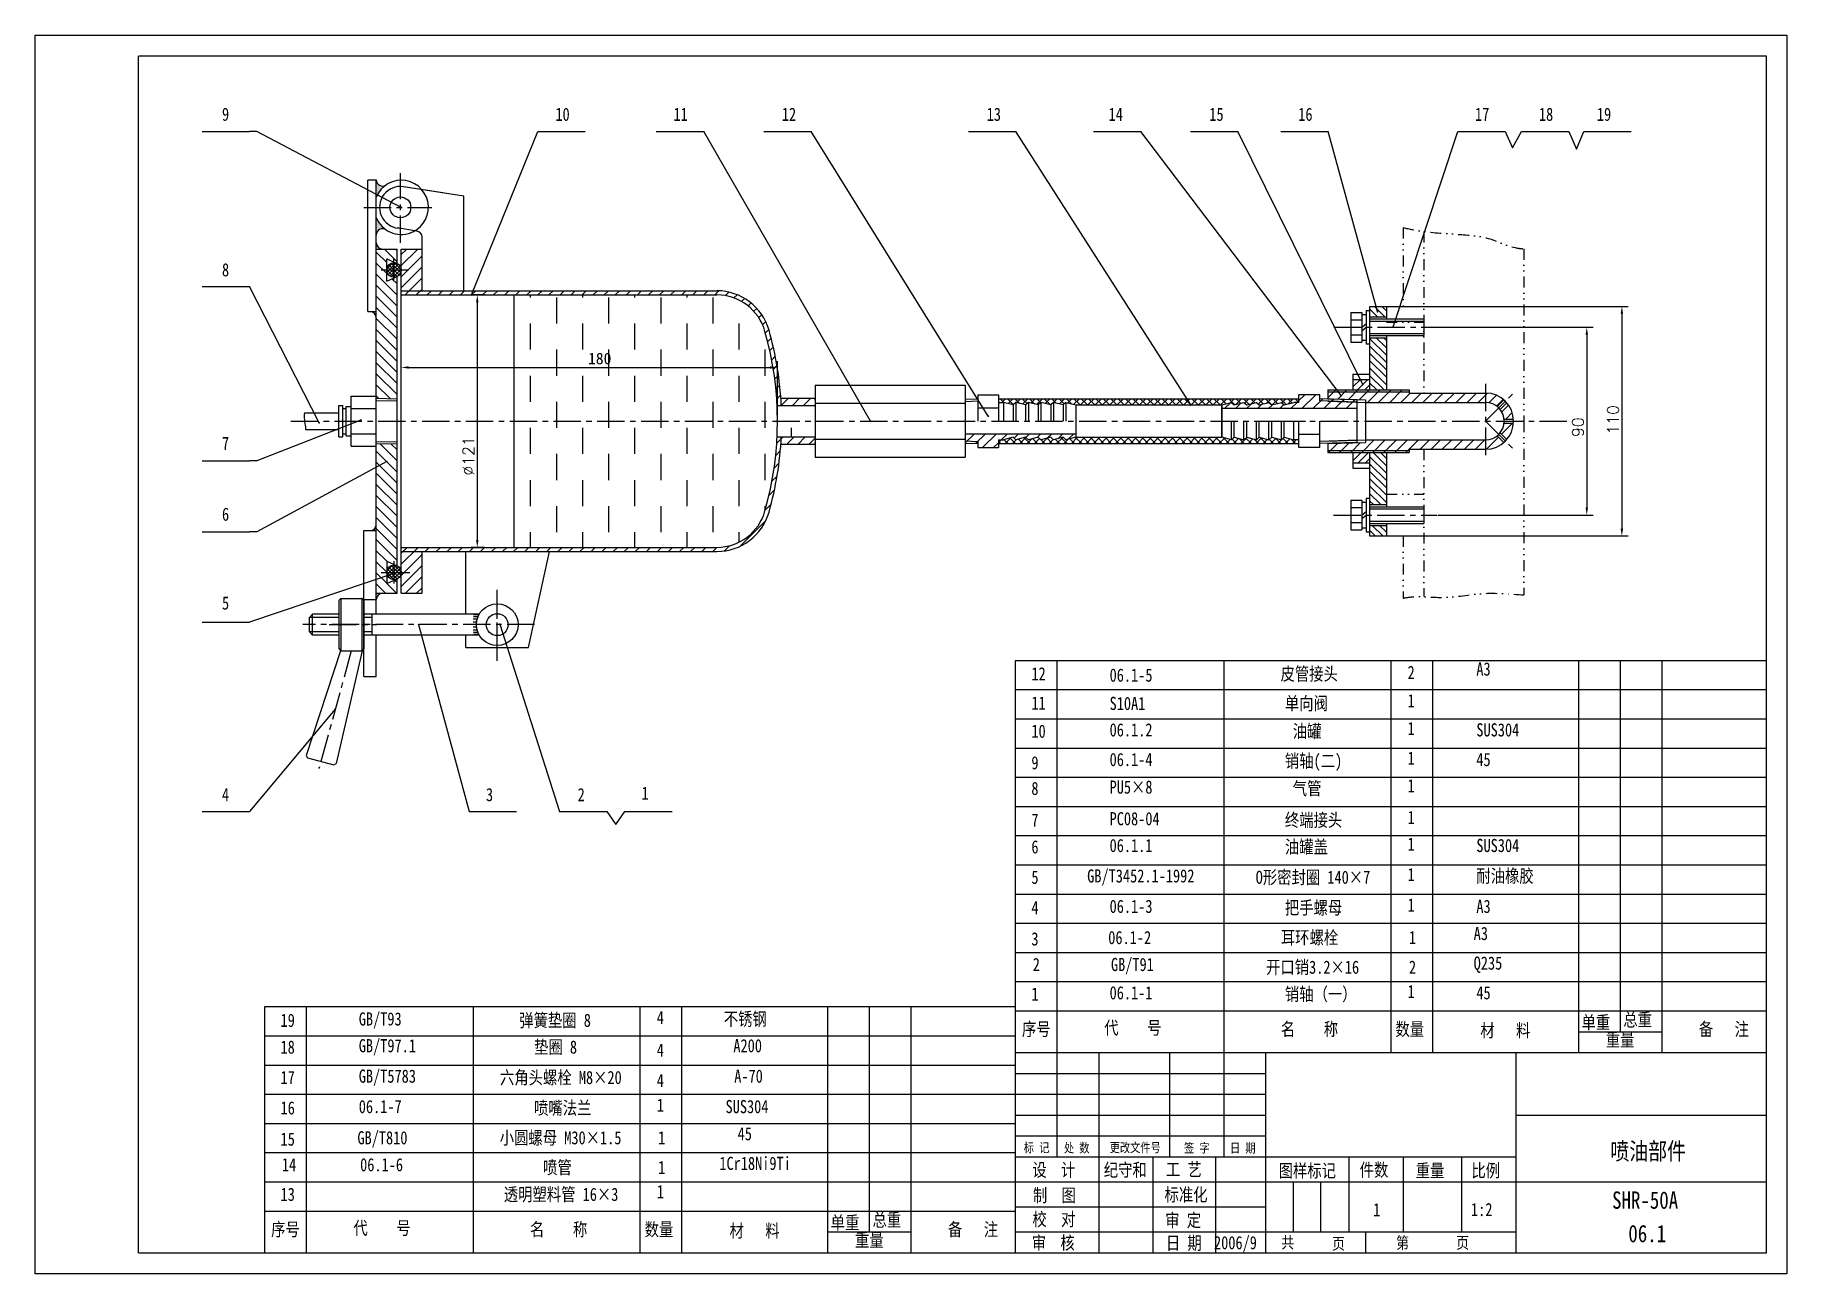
# Model space of a CAD drawing. Extents: x -52 to 788, y 109 to 703.
import ezdxf

# ---------------------------------------------------------------- set-up
doc = ezdxf.new("R2010")
doc.units = 0
doc.header["$LTSCALE"] = 10.5
doc.header["$MEASUREMENT"] = 0
doc.linetypes.add('CENTER', pattern=[2, 1.25, -0.25, 0.25, -0.25])
doc.linetypes.add('DIVIDE', pattern=[1.25, 0.5, -0.25, 0, -0.25, 0, -0.25])
doc.layers.get('0').update_dxf_attribs({"color": 2, "linetype": 'CONTINUOUS'})
doc.layers.get('DEFPOINTS').update_dxf_attribs({"linetype": 'CONTINUOUS'})
for name, color, linetype in [('LINE_THIN', 2, 'CONTINUOUS'), ('PART', 3, 'CONTINUOUS'), ('SMPEN_THICK', 7, 'CONTINUOUS')]:
    doc.layers.add(name, color=color, linetype=linetype)
doc.styles.add('HZDX', font='', dxfattribs={"width": 0.8, "height": 0.5})
doc.styles.get("Standard").update_dxf_attribs({"font": 'txt.shx', "height": 5.5})
doc.styles.get('HZDX').set_extended_font_data('SimSun')
doc.dimstyles.new('HZDX', dxfattribs={"dimscale": 0, "dimtxt": 5, "dimasz": 3.5, "dimexe": 5.25, "dimexo": 0, "dimgap": 1.5, "dimtad": 1, "dimdec": 4, "dimdsep": 46, "dimtxsty": 'HZDX', "dimcen": 0.09, "dimclrd": 2, "dimclre": 2, "dimclrt": 2, "dimadec": 0, "dimazin": 0, "dimtol": 1, "dimtp": 0.2, "dimtfac": 0.66667, "dimtdec": 4, "dimtmove": 0, "dimatfit": 1, "dimfxl": 1, "dimtvp": 5, "dimtolj": 1, "dimarcsym": 0})
pattern_1 = [(45, (23.447, 14.4206), (-2.65165, 2.65165), [])]

# ---------------------------------------------------------------- blocks, each defined once
blk = doc.blocks.new('*D2')
at = {"layer": 'DEFPOINTS', "color": 0, "transparency": 16777216}
for p in [(163.88, 578.15), (160.37, 457.15), (163.88, 457.15)]:
    blk.add_point(p, dxfattribs=at)
at = {"layer": 'SMPEN_THICK', "color": 2, "lineweight": -2, "transparency": 16777216}
for p, q in [((163.88, 578.15), (157.37, 578.15)), ((160.37, 574.65), (160.37, 460.65)), ((163.88, 457.15), (157.37, 457.15))]:
    blk.add_line(p, q, dxfattribs=at)
at = {"layer": 'SMPEN_THICK', "color": 2, "transparency": 16777216}
for points in [[(159.79, 574.65), (160.95, 574.65), (160.37, 578.15)], [(159.79, 460.65), (160.95, 460.65), (160.37, 457.15)]]:
    blk.add_solid(points, dxfattribs=at)
at = {"layer": 'SMPEN_THICK', "color": 2, "transparency": 16777216, "insert": (156.12, 500.96), "char_height": 5.5, "attachment_point": 5, "rotation": 90}
blk.add_mtext('\\A1;%%c121', dxfattribs=at)
blk = doc.blocks.new('_DotSmall')
at = {"color": 0, "linetype": 'ByBlock', "const_width": 0.5}
blk.add_lwpolyline([(-0.0625, 0, 1), (0.0625, 0, 1)], format="xyb", close=True, dxfattribs=at)
blk = doc.blocks.new('*D3')
at = {"layer": 'DEFPOINTS', "color": 0, "transparency": 16777216}
for p in [(304.29, 543.39), (123.93, 517.65), (304.29, 517.65)]:
    blk.add_point(p, dxfattribs=at)
at = {"layer": 'SMPEN_THICK', "color": 2, "lineweight": -2, "transparency": 16777216}
for p, q in [((123.93, 517.65), (123.93, 546.39)), ((304.29, 517.65), (304.29, 546.39)), ((127.43, 543.39), (300.79, 543.39))]:
    blk.add_line(p, q, dxfattribs=at)
at = {"layer": 'SMPEN_THICK', "color": 2, "transparency": 16777216}
for points in [[(127.43, 543.97), (127.43, 542.81), (123.93, 543.39)], [(300.79, 543.97), (300.79, 542.81), (304.29, 543.39)]]:
    blk.add_solid(points, dxfattribs=at)
at = {"layer": 'SMPEN_THICK', "color": 2, "transparency": 16777216, "insert": (219.07, 547.64), "char_height": 5.5, "attachment_point": 5}
blk.add_mtext('\\A1;{\\f宋体|b0|i0|c134|p54;180}', dxfattribs=at)
blk = doc.blocks.new('*D4')
at = {"layer": 'DEFPOINTS', "color": 0, "transparency": 16777216}
for p in [(596.24, 572.65), (596.24, 462.65), (709.17, 462.65)]:
    blk.add_point(p, dxfattribs=at)
at = {"layer": 'SMPEN_THICK', "color": 2, "lineweight": -2, "transparency": 16777216}
for p, q in [((596.24, 572.65), (712.17, 572.65)), ((709.17, 569.15), (709.17, 466.15)), ((596.24, 462.65), (712.17, 462.65))]:
    blk.add_line(p, q, dxfattribs=at)
at = {"layer": 'SMPEN_THICK', "color": 2, "transparency": 16777216}
for points in [[(708.59, 569.15), (709.76, 569.15), (709.17, 572.65)], [(708.59, 466.15), (709.76, 466.15), (709.17, 462.65)]]:
    blk.add_solid(points, dxfattribs=at)
at = {"layer": 'SMPEN_THICK', "color": 2, "transparency": 16777216, "insert": (704.92, 518.28), "char_height": 5.5, "attachment_point": 5, "rotation": 90}
blk.add_mtext('\\A1;110', dxfattribs=at)
blk = doc.blocks.new('*D5')
at = {"layer": 'DEFPOINTS', "color": 0, "transparency": 16777216}
for p in [(621.11, 562.65), (621.11, 472.65), (692.34, 472.65)]:
    blk.add_point(p, dxfattribs=at)
at = {"layer": 'SMPEN_THICK', "color": 2, "lineweight": -2, "transparency": 16777216}
for p, q in [((621.11, 562.65), (695.34, 562.65)), ((692.34, 559.15), (692.34, 476.15)), ((621.11, 472.65), (695.34, 472.65))]:
    blk.add_line(p, q, dxfattribs=at)
at = {"layer": 'SMPEN_THICK', "color": 2, "transparency": 16777216}
for points in [[(691.76, 559.15), (692.92, 559.15), (692.34, 562.65)], [(691.76, 476.15), (692.92, 476.15), (692.34, 472.65)]]:
    blk.add_solid(points, dxfattribs=at)
at = {"layer": 'SMPEN_THICK', "color": 2, "transparency": 16777216, "insert": (688.09, 514.76), "char_height": 5.5, "attachment_point": 5, "rotation": 90}
blk.add_mtext('\\A1;90', dxfattribs=at)

msp = doc.modelspace()

# ---------------------------------------------------------------- hatches: boundary and pattern name
at = {"layer": 'SMPEN_THICK'}
h = msp.add_hatch(color=256, dxfattribs=at)
h.paths.add_polyline_path([(111.93068, 615.14588), (111.93068, 606.91712, -0.602220588), (116.61818, 609.39752, -0.145667074)])
h.paths.add_polyline_path([(116.61818, 630.89425, -0.575728789), (111.93996, 633.13885), (111.93068, 633.13885), (111.93068, 625.14588, -0.145667074)])
h = msp.add_hatch(color=256, dxfattribs=at)
h.paths.add_polyline_path([(111.93068, 570.14588), (108.93068, 570.14588, -0.414213562), (111.93068, 567.14588)])
h.paths.add_polyline_path([(114.93068, 600.14588, -0.414213562), (111.93068, 603.14588), (111.93068, 600.14588)])
h = msp.add_hatch(dxfattribs=at)
h.set_pattern_fill('ANSI31', color=256, scale=30, angle=90, style=0)
h.paths.add_polyline_path([(116.93068, 450.53538), (121.59177, 448.44768, -0.026197058), (121.93068, 448.30816), (121.93068, 506.89588), (111.93068, 506.69588), (111.93068, 435.14588), (121.93068, 435.14588), (121.93068, 441.9836, -0.026197058), (121.59177, 441.84408), (116.93068, 439.75638)])
h.paths.add_polyline_path([(121.93068, 586.9836, -0.026197058), (121.59177, 586.84408), (116.93068, 584.75638), (116.93068, 595.53538), (121.59177, 593.44768, -0.026197058), (121.93068, 593.30816), (121.93068, 600.14588), (111.93068, 600.14588), (111.93068, 528.59588), (121.93068, 528.39588)])
h = msp.add_hatch(dxfattribs=at)
h.set_pattern_fill('ANSI31', color=256, scale=30, style=0)
h.set_pattern_definition(pattern_1)
h.paths.add_polyline_path([(133.93068, 600.14588), (123.93068, 600.14588), (123.93068, 580.14588), (133.93068, 580.14588)])
h.paths.add_polyline_path([(275.22411, 580.14588), (123.93068, 580.14588), (123.93068, 578.14588), (275.22411, 578.14588, -0.3355348), (298.31661, 560.68319, -0.057159095), (304.11288, 525.14588), (306.11511, 525.14588, 0.057308086), (300.24098, 561.22797, 0.3355348)])
h.paths.add_polyline_path([(300.24098, 474.06379, 0.057308086), (306.11511, 510.14588), (304.11288, 510.14588, -0.057159095), (298.31661, 474.60857, -0.3355348), (275.22411, 457.14588), (123.93068, 457.14588), (123.93068, 455.14588), (275.22411, 455.14588, 0.3355348)])
h.paths.add_polyline_path([(133.93068, 455.14588), (123.93068, 455.14588), (123.93068, 435.14588), (133.93068, 435.14588)])
h.paths.add_polyline_path([(322.29099, 510.14588), (306.11511, 510.14588, -0.005478078), (305.91241, 506.64588), (322.29099, 506.64588)])
h.paths.add_polyline_path([(322.29099, 528.64588), (305.91241, 528.64588, -0.005478078), (306.11511, 525.14588), (322.29099, 525.14588)])
h = msp.add_hatch(dxfattribs=at)
h.set_pattern_fill('ANSI37', color=256, scale=10, angle=90, style=0)
h.paths.add_polyline_path([(120.43068, 593.64588, 0.414213562), (116.93068, 590.14588), (120.43068, 590.14588)])
h.paths.add_polyline_path([(121.93068, 593.30816), (121.93068, 593.29588), (121.59177, 593.44768, 0.08473865), (120.43068, 593.64588), (120.43068, 590.14588), (123.93068, 590.14588, 0.289689863)])
h.paths.add_polyline_path([(123.93068, 590.14588), (120.43068, 590.14588), (120.43068, 586.64588, 0.08473865), (121.59177, 586.84408), (121.93068, 586.99588), (121.93068, 586.9836, 0.289689863)])
h.paths.add_polyline_path([(120.43068, 590.14588), (116.93068, 590.14588, 0.414213562), (120.43068, 586.64588)])
h = msp.add_hatch(dxfattribs=at)
h.set_pattern_fill('DASH', color=256, scale=100, angle=90, style=0)
h.set_pattern_definition([(90, (23.447, 14.42), (-12.5, 12.5), [12.5, -12.5])])
h.paths.add_polyline_path([(304.29099, 517.64588, 0.069078079), (298.31661, 560.68319, 0.3355348), (275.22411, 578.14588), (177.81049, 578.14588), (177.81049, 517.64588)])
h.paths.add_polyline_path([(177.81049, 517.64588), (177.81049, 457.14588), (275.22411, 457.14588, 0.3355348), (298.31661, 474.60857, 0.069078079), (304.29099, 517.64588)])
h.paths.add_polyline_path([(322.29099, 517.64588), (322.29099, 525.14588), (304.11288, 525.14588, -0.011872107), (304.29099, 517.64588)])
h.paths.add_polyline_path([(304.29099, 517.64588, -0.011872107), (304.11288, 510.14588), (322.29099, 510.14588), (322.29099, 517.64588)])
h = msp.add_hatch(dxfattribs=at)
h.set_pattern_fill('ANSI31', color=256, scale=20, angle=90, style=0)
h.paths.add_polyline_path([(596.23641, 572.64588), (588.23641, 572.64588), (588.23641, 567.64588), (596.23641, 567.64588)])
h.paths.add_polyline_path([(596.23641, 557.64588), (588.23641, 557.64588), (588.23641, 532.64588), (596.23641, 532.64588)])
h.paths.add_polyline_path([(596.23641, 502.64588), (588.23641, 502.64588), (588.23641, 477.64588), (596.23641, 477.64588)])
h.paths.add_polyline_path([(596.23641, 467.64588), (588.23641, 467.64588), (588.23641, 462.64588), (596.23641, 462.64588)])
h = msp.add_hatch(dxfattribs=at)
h.set_pattern_fill('ANSI31', color=256, scale=20, style=0)
h.set_pattern_definition([(45, (-6.553, 14.4206), (-1.767767, 1.767767), [])])
h.paths.add_polyline_path([(580.23641, 537.64588), (580.23641, 532.64588), (588.23641, 532.64588), (588.23641, 537.64588)])
h.paths.add_polyline_path([(580.23641, 502.64588), (580.23641, 497.64588), (588.23641, 497.64588), (588.23641, 502.64588)])
h = msp.add_hatch(dxfattribs=at)
h.set_pattern_fill('ANSI31', color=256, scale=30, style=0)
h.set_pattern_definition([(45, (-6.553, 14.4206), (-2.65165, 2.65165), [])])
h.paths.add_polyline_path([(582.29099, 526.7666), (564.29099, 527.32909), (564.29099, 530.34588), (554.29099, 530.34588), (554.29099, 526.64588), (551.95609, 526.64588), (547.29099, 525.39588), (545.95609, 526.64588), (541.29099, 525.39588), (539.95609, 526.64588), (535.29099, 525.39588), (533.95609, 526.64588), (529.29099, 525.39588), (527.95609, 526.64588), (523.29099, 525.39588), (521.95609, 526.64588), (517.29099, 525.39588), (517.29099, 523.64588), (582.29099, 523.64588)])
h.paths.add_polyline_path([(582.29099, 527.86713), (564.29099, 528.42963), (564.29099, 527.32909), (568.19974, 527.20694), (568.19996, 527.21371), (582.29099, 526.77335)], flags=17)
h = msp.add_hatch(dxfattribs=at)
h.set_pattern_fill('ANSI31', color=256, scale=30, style=0)
h.set_pattern_definition([(45, (-76.428, -36.2423), (-2.65165, 2.65165), [])])
h.paths.add_polyline_path([(568.23641, 531.64588), (568.23641, 528.38014), (586.23641, 527.81762), (586.23641, 526.64588), (643.73641, 526.64588), (643.73641, 531.14588), (607.23641, 531.14588), (607.23641, 531.64588)])
h.paths.add_polyline_path([(568.23641, 532.64588), (568.23641, 531.64588), (607.23641, 531.64588), (607.23641, 532.64588)])
h.paths.add_polyline_path([(649.37939, 524.65707), (652.57371, 527.85138, 0.180335831), (643.73641, 531.14588), (643.73641, 526.64588, -0.171063471)])
h.paths.add_polyline_path([(657.19932, 518.64588, 0.1600195), (653.9845, 526.43375), (650.78846, 523.23771, -0.140686698), (652.68068, 518.64588)])
h.paths.add_polyline_path([(657.19932, 516.64588), (652.68068, 516.64588, -0.140686698), (650.78846, 512.05406), (653.9845, 508.85802, 0.1600195)])
h.paths.add_polyline_path([(652.57371, 507.44039), (649.37939, 510.6347, -0.171063471), (643.73641, 508.64588), (643.73641, 504.14588, 0.180335831)])
h.paths.add_polyline_path([(643.73641, 504.14588), (643.73641, 508.64588), (586.23641, 508.64588), (586.23641, 507.47415), (568.23641, 506.91162), (568.23641, 503.64588), (607.23641, 503.64588), (607.23641, 504.14588)])
h.paths.add_polyline_path([(568.23641, 503.64588), (568.23641, 502.64588), (607.23641, 502.64588), (607.23641, 503.64588)])
h = msp.add_hatch(dxfattribs=at)
h.set_pattern_fill('ANSI37', color=256, scale=20, angle=90, style=0)
h.set_pattern_definition([(135, (23.447, 14.4206), (-1.767767, -1.767767), []), (225, (23.447, 14.4206), (1.767767, -1.767767), [])])
h.paths.add_polyline_path([(410.29099, 528.39588), (410.29099, 526.64588), (412.62589, 526.64588), (417.29099, 525.39588), (418.62589, 526.64588), (423.29099, 525.39588), (424.62589, 526.64588), (429.29099, 525.39588), (430.62589, 526.64588), (435.29099, 525.39588), (436.62589, 526.64588), (441.29099, 525.39588), (442.62592, 526.64588), (447.29099, 525.39588), (517.29099, 525.39588), (521.95609, 526.64588), (523.29099, 525.39588), (527.95609, 526.64588), (529.29099, 525.39588), (533.95609, 526.64588), (535.29099, 525.39588), (539.95609, 526.64588), (541.29099, 525.39588), (545.95609, 526.64588), (547.29099, 525.39588), (551.95609, 526.64588), (554.29099, 526.64588), (554.29099, 528.39588)])
h.paths.add_polyline_path([(447.29099, 509.89588), (442.62589, 508.64588), (441.29099, 509.89588), (436.62589, 508.64588), (435.29099, 509.89588), (430.62589, 508.64588), (429.29099, 509.89588), (424.62589, 508.64588), (423.29099, 509.89588), (418.62589, 508.64588), (417.29099, 509.89588), (412.62589, 508.64588), (410.29099, 508.64588), (410.29099, 506.89588), (554.29099, 506.89588), (554.29099, 508.64588), (551.95609, 508.64588), (547.29099, 509.89588), (545.95609, 508.64588), (541.29099, 509.89588), (539.95609, 508.64588), (535.29099, 509.89588), (533.95609, 508.64588), (529.29099, 509.89588), (527.95609, 508.64588), (523.29099, 509.89588), (521.95605, 508.64588), (517.29099, 509.89588)])
h = msp.add_hatch(dxfattribs=at)
h.set_pattern_fill('ANSI31', color=256, scale=30, style=0)
h.set_pattern_definition(pattern_1)
h.paths.add_polyline_path([(400.29099, 507.96267), (400.29099, 504.94588), (410.29099, 504.94588), (410.29099, 508.64588), (412.62589, 508.64588), (417.29099, 509.89588), (418.62589, 508.64588), (423.29099, 509.89588), (424.62589, 508.64588), (429.29099, 509.89588), (430.62589, 508.64588), (435.29099, 509.89588), (436.62589, 508.64588), (441.29099, 509.89588), (442.62589, 508.64588), (447.29099, 509.89588), (447.29099, 511.64588), (394.29099, 511.64588), (394.29099, 508.15017)])
h.paths.add_polyline_path([(400.29099, 506.86213), (400.29099, 507.96267), (394.29099, 508.15017), (394.29099, 507.42463), (394.29099, 507.04963)])
h = msp.add_hatch(color=256, dxfattribs=at)
h.paths.add_polyline_path([(114.93068, 435.14588), (111.93068, 435.14588), (111.93068, 432.14588, -0.414213562)])
h.paths.add_polyline_path([(111.93068, 465.14588), (111.93068, 468.14588, -0.414213562), (108.93068, 465.14588)])
h = msp.add_hatch(dxfattribs=at)
h.set_pattern_fill('ANSI37', color=256, scale=10, angle=90, style=0)
h.paths.add_polyline_path([(120.43068, 448.64588, 0.414213562), (116.93068, 445.14588), (120.43068, 445.14588)])
h.paths.add_polyline_path([(121.93068, 448.30816), (121.93068, 448.29588), (121.59177, 448.44768, 0.08473865), (120.43068, 448.64588), (120.43068, 445.14588), (123.93068, 445.14588, 0.289689863)])
h.paths.add_polyline_path([(123.93068, 445.14588), (120.43068, 445.14588), (120.43068, 441.64588, 0.08473865), (121.59177, 441.84408), (121.93068, 441.99588), (121.93068, 441.9836, 0.289689863)])
h.paths.add_polyline_path([(120.43068, 445.14588), (116.93068, 445.14588, 0.414213562), (120.43068, 441.64588)])

# ---------------------------------------------------------------- linework, layer by layer
at = {"layer": 'DEFPOINTS', "color": 0, "linetype": 'ByBlock'}
for p in [(105.93068, 425.08316), (105.93068, 425.08316), (99.93068, 407.58316), (99.93068, 407.58316), (99.93068, 407.58316), (99.93068, 407.58316), (99.93068, 407.58316)]:
    msp.add_point(p, dxfattribs=at)
at = {"layer": 'LINE_THIN', "linetype": 'Continuous'}
for p, q in [((-51.6802, 108.77092), (-51.6802, 702.77092)), ((-51.6802, 702.77092), (788.31979, 702.77092)), ((788.31979, 702.77092), (788.31979, 108.77092)), ((788.31979, 108.77092), (-51.6802, 108.77092))]:
    msp.add_line(p, q, dxfattribs=at)
at = {"layer": 'PART', "linetype": 'Continuous'}
for p, q in [((778.31979, 402.77092), (418.31979, 402.77092)), ((438.31979, 402.77092), (438.31979, 214.77092)), ((518.31979, 402.77092), (518.31979, 214.77092)), ((598.31979, 402.77092), (598.31979, 214.77092)), ((618.31979, 402.77092), (618.31979, 214.77092)), ((688.31979, 402.77092), (688.31979, 214.77092)), ((708.31979, 402.77092), (708.31979, 224.77092)), ((728.31979, 402.77092), (728.31979, 214.77092)), ((778.31979, 388.77092), (418.31979, 388.77092)), ((778.31979, 374.77092), (418.31979, 374.77092)), ((778.31979, 360.77092), (418.31979, 360.77092)), ((778.31979, 346.77092), (418.31979, 346.77092)), ((778.31979, 332.77092), (418.31979, 332.77092)), ((778.31979, 318.77092), (418.31979, 318.77092)), ((778.31979, 304.77092), (418.31979, 304.77092)), ((778.31979, 290.77092), (418.31979, 290.77092)), ((778.31979, 276.77092), (418.31979, 276.77092)), ((778.31979, 262.77092), (418.31979, 262.77092)), ((778.31979, 248.77092), (418.31979, 248.77092)), ((418.31979, 236.77092), (58.31979, 236.77092)), ((78.31979, 236.77092), (78.31979, 118.77092)), ((158.31979, 236.77092), (158.31979, 118.77092)), ((238.31979, 236.77092), (238.31979, 118.77092)), ((258.31979, 236.77092), (258.31979, 118.77092)), ((328.31979, 236.77092), (328.31979, 118.77092)), ((348.31979, 236.77092), (348.31979, 128.77092)), ((368.31979, 236.77092), (368.31979, 118.77092)), ((418.31979, 222.77092), (58.31979, 222.77092)), ((728.31979, 224.77092), (688.31979, 224.77092)), ((438.31979, 214.77092), (438.31979, 164.77092)), ((458.31979, 214.77092), (458.31979, 118.77092)), ((492.31979, 214.77092), (492.31979, 164.77092)), ((518.31979, 214.77092), (518.31979, 164.77092)), ((538.31979, 214.77092), (538.31979, 118.77092)), ((658.31979, 214.77092), (658.31979, 118.77092)), ((418.31979, 208.77092), (58.31979, 208.77092)), ((418.31979, 194.77092), (58.31979, 194.77092)), ((418.31979, 180.77092), (58.31979, 180.77092)), ((778.31979, 184.77092), (658.31979, 184.77092)), ((418.31979, 166.77092), (58.31979, 166.77092)), ((484.31979, 164.77092), (484.31979, 118.77092)), ((514.31979, 164.77092), (514.31979, 118.77092)), ((578.31979, 164.77092), (578.31979, 128.77092)), ((604.31979, 164.77092), (604.31979, 128.77092)), ((632.31979, 164.77092), (632.31979, 128.77092)), ((418.31979, 152.77092), (58.31979, 152.77092)), ((551.51979, 152.77092), (551.51979, 128.77092)), ((564.71979, 152.77092), (564.71979, 128.77092)), ((778.31979, 152.77092), (658.31979, 152.77092)), ((368.31979, 128.77092), (328.31979, 128.77092)), ((586.31979, 128.77092), (586.31979, 118.77092))]:
    msp.add_line(p, q, dxfattribs=at)
at = {"layer": 'SMPEN_THICK', "color": 4}
for p, q in [((-2.04708, 118.77092), (-2.04708, 692.77092)), ((-1.6802, 692.77092), (778.31979, 692.77092)), ((778.31979, 692.77092), (778.31979, 118.77092)), ((107.93068, 570.14588), (107.93068, 633.13885)), ((111.93068, 633.13885), (107.93068, 633.13885)), ((111.93068, 425.08316), (111.93068, 633.13885)), ((143.78313, 627.14588), (125.02269, 630.02978)), ((153.93068, 625.58598), (125.02269, 630.02978)), ((153.93068, 580.14588), (153.93068, 625.58598)), ((131.38649, 608.8166), (121.98394, 610.26198)), ((133.93068, 580.14588), (133.93068, 605.85143)), ((111.93068, 600.14588), (121.93068, 600.14588)), ((121.93068, 593.29588), (121.93068, 600.14588)), ((123.93068, 435.14588), (123.93068, 600.14588)), ((123.93068, 600.14588), (133.93068, 600.14588)), ((116.93068, 584.75638), (116.93068, 595.53538)), ((116.93068, 595.53538), (121.93068, 593.29588)), ((116.93068, 584.75638), (121.93068, 586.99588)), ((121.93068, 448.29588), (121.93068, 586.99588)), ((123.93068, 580.14588), (275.22411, 580.14588)), ((123.93068, 578.14588), (275.22411, 578.14588)), ((177.81049, 578.14588), (177.81049, 457.14588)), ((588.23641, 572.64588), (588.23641, 532.64588)), ((588.23641, 572.64588), (596.23641, 572.64588)), ((596.23641, 572.64588), (596.23641, 566.64588)), ((107.93068, 570.14588), (111.93068, 570.14588)), ((579.23641, 569.81588), (579.23641, 555.47588)), ((579.23641, 569.81588), (584.53641, 569.81588)), ((579.23641, 566.22088), (584.53641, 566.22088)), ((584.53641, 569.81588), (584.53641, 555.47588)), ((584.53641, 568.79588), (586.63641, 568.79588)), ((584.53641, 562.64588), (586.63641, 564.28182)), ((586.63641, 570.64588), (586.63641, 554.64588)), ((586.63641, 570.64588), (588.23641, 570.64588)), ((588.23641, 567.64588), (596.23641, 567.64588)), ((588.23641, 567.64588), (596.23641, 567.64588)), ((588.23641, 566.64588), (614.23641, 566.64588)), ((614.23641, 566.64588), (614.23641, 558.64588)), ((579.23641, 559.07088), (584.53641, 559.07088)), ((579.23641, 555.47588), (584.53641, 555.47588)), ((584.53641, 561.00994), (586.63641, 562.64588)), ((584.53641, 556.49588), (586.63641, 556.49588)), ((586.63641, 554.64588), (588.23641, 554.64588)), ((588.23641, 558.64588), (614.23641, 558.64588)), ((588.23641, 557.64588), (596.23641, 557.64588)), ((588.23641, 557.64588), (596.23641, 557.64588)), ((596.23641, 558.64588), (596.23641, 532.64588)), ((580.23641, 540.14588), (580.23641, 532.64588)), ((580.23641, 540.14588), (588.23641, 540.14588)), ((580.23641, 537.64588), (588.23641, 537.64588)), ((99.93068, 529.64588), (111.93068, 529.64588)), ((99.93068, 505.64588), (99.93068, 529.64588)), ((322.29099, 534.89588), (322.29099, 500.39588)), ((322.29099, 534.89588), (394.29099, 534.89588)), ((394.29099, 534.89588), (394.29099, 500.39588)), ((400.29099, 530.34588), (410.29099, 530.34588)), ((400.29099, 530.34588), (400.29099, 517.64588)), ((410.29099, 530.34588), (410.29099, 517.64588)), ((554.29099, 526.64588), (554.29099, 530.34588)), ((564.29099, 530.34588), (554.29099, 530.34588)), ((564.29099, 527.32909), (564.29099, 530.34588)), ((568.23641, 532.64588), (568.23641, 528.30634)), ((568.23641, 532.64588), (607.23641, 532.64588)), ((607.23641, 532.64588), (607.23641, 531.14588)), ((607.23641, 531.14588), (643.73641, 531.14588)), ((77.54805, 521.64588), (93.93068, 521.64588)), ((93.93068, 510.14588), (93.93068, 525.14588)), ((93.93068, 525.14588), (95.93068, 525.14588)), ((95.93068, 510.14588), (95.93068, 525.14588)), ((95.93068, 523.64588), (97.43068, 523.64588)), ((97.43068, 524.64588), (99.93068, 524.64588)), ((97.43068, 510.64588), (97.43068, 524.64588)), ((99.93068, 523.64588), (111.93068, 523.64588)), ((111.93068, 528.59588), (121.93068, 528.39588)), ((304.11288, 525.14588), (322.29099, 525.14588)), ((305.91241, 528.64588), (322.29099, 528.64588)), ((322.29099, 526.27088), (394.29099, 526.27088)), ((394.29099, 528.24213), (400.29099, 528.42963)), ((394.29099, 527.86713), (394.29099, 507.42463)), ((400.29099, 523.99588), (410.29099, 523.99588)), ((410.29099, 528.39588), (554.29099, 528.39588)), ((410.29099, 526.64588), (412.62589, 526.64588)), ((412.62589, 526.64588), (412.62589, 517.64588)), ((417.29099, 525.39588), (412.62589, 526.64588)), ((418.62589, 526.64588), (417.29099, 525.39588)), ((417.29099, 525.39588), (417.29099, 517.64588)), ((423.29099, 525.39588), (418.62589, 526.64588)), ((418.62589, 526.64588), (418.62589, 517.64588)), ((424.62589, 526.64588), (423.29099, 525.39588)), ((423.29099, 525.39588), (423.29099, 517.64588)), ((429.29099, 525.39588), (424.62589, 526.64588)), ((424.62589, 526.64588), (424.62589, 517.64588)), ((430.62589, 526.64588), (429.29099, 525.39588)), ((429.29099, 525.39588), (429.29099, 517.64588)), ((429.29099, 525.39588), (429.29099, 517.64588)), ((435.29099, 525.39588), (430.62589, 526.64588)), ((430.62589, 526.64588), (430.62589, 517.64588)), ((436.62589, 526.64588), (435.29099, 525.39588)), ((435.29099, 525.39588), (435.29099, 517.64588)), ((441.29099, 525.39588), (436.62589, 526.64588)), ((436.62589, 526.64588), (436.62589, 517.64588)), ((442.62592, 526.64588), (441.29099, 525.39588)), ((441.29099, 525.39588), (441.29099, 517.64588)), ((442.62589, 526.64585), (442.62589, 517.64588)), ((442.62592, 526.64588), (447.29099, 525.39588)), ((447.29099, 525.39588), (447.29099, 509.89588)), ((447.29099, 525.39588), (517.29099, 525.39588)), ((517.29099, 525.39588), (521.95609, 526.64588)), ((517.29099, 509.89588), (517.29099, 525.39588)), ((517.29099, 525.39588), (517.29099, 509.89588)), ((582.29099, 523.64588), (517.29099, 523.64588)), ((521.95609, 526.64588), (523.29099, 525.39588)), ((523.29099, 525.39588), (527.95609, 526.64588)), ((527.95609, 526.64588), (529.29099, 525.39588)), ((529.29099, 525.39588), (533.95609, 526.64588)), ((533.95609, 526.64588), (535.29099, 525.39588)), ((535.29099, 525.39588), (539.95609, 526.64588)), ((539.95609, 526.64588), (541.29099, 525.39588)), ((541.29099, 525.39588), (545.95609, 526.64588)), ((545.95609, 526.64588), (547.29099, 525.39588)), ((547.29099, 525.39588), (551.95609, 526.64588)), ((554.29099, 526.64588), (551.95609, 526.64588)), ((582.29099, 527.86713), (564.29099, 528.42963)), ((568.19996, 527.21371), (586.19996, 526.65119)), ((582.29099, 507.42463), (582.29099, 527.86713)), ((586.23641, 527.81762), (586.23641, 507.47415)), ((586.23641, 526.64588), (643.73641, 526.64588)), ((649.37939, 524.65707), (652.57371, 527.85138)), ((650.78846, 523.23771), (653.9845, 526.43375)), ((78.04043, 513.64588), (93.93068, 513.64588)), ((521.95609, 508.64592), (521.95609, 517.64588)), ((523.29099, 509.89588), (523.29099, 517.64588)), ((527.95609, 508.64588), (527.95609, 517.64588)), ((529.29099, 509.89588), (529.29099, 517.64588)), ((533.95609, 508.64588), (533.95609, 517.64588)), ((535.29099, 509.89588), (535.29099, 517.64588)), ((535.29099, 509.89588), (535.29099, 517.64588)), ((539.95609, 508.64588), (539.95609, 517.64588)), ((541.29099, 509.89588), (541.29099, 517.64588)), ((545.95609, 508.64588), (545.95609, 517.64588)), ((547.29099, 509.89588), (547.29099, 517.64588)), ((551.95609, 508.64588), (551.95609, 517.64588)), ((554.29099, 504.94588), (554.29099, 517.64588)), ((564.29099, 504.94588), (564.29099, 517.64588)), ((652.68068, 518.64588), (657.19932, 518.64588)), ((652.68068, 516.64588), (657.19932, 516.64588)), ((93.93068, 510.14588), (95.93068, 510.14588)), ((95.93068, 511.64588), (97.43068, 511.64588)), ((97.43068, 510.64588), (99.93068, 510.64588)), ((99.93068, 511.64588), (111.93068, 511.64588)), ((99.93068, 505.64588), (111.93068, 505.64588)), ((111.93068, 506.69588), (121.93068, 506.89588)), ((304.11288, 510.14588), (322.29099, 510.14588)), ((305.91241, 506.64588), (322.29099, 506.64588)), ((322.29099, 509.02088), (394.29099, 509.02088)), ((394.29099, 511.64588), (447.29099, 511.64588)), ((394.29099, 507.04963), (400.29099, 506.86213)), ((400.29099, 507.96267), (400.29099, 504.94588)), ((400.29099, 504.94588), (410.29099, 504.94588)), ((410.29099, 508.64588), (412.62589, 508.64588)), ((410.29099, 508.64588), (410.29099, 504.94588)), ((410.29099, 506.89588), (554.29099, 506.89588)), ((417.29099, 509.89588), (412.62589, 508.64588)), ((418.62589, 508.64588), (417.29099, 509.89588)), ((423.29099, 509.89588), (418.62589, 508.64588)), ((424.62589, 508.64588), (423.29099, 509.89588)), ((429.29099, 509.89588), (424.62589, 508.64588)), ((430.62589, 508.64588), (429.29099, 509.89588)), ((435.29099, 509.89588), (430.62589, 508.64588)), ((436.62589, 508.64588), (435.29099, 509.89588)), ((441.29099, 509.89588), (436.62589, 508.64588)), ((442.62589, 508.64588), (441.29099, 509.89588)), ((447.29099, 509.89588), (442.62589, 508.64588)), ((447.29099, 509.89588), (517.29099, 509.89588)), ((521.95605, 508.64588), (517.29099, 509.89588)), ((521.95605, 508.64588), (523.29099, 509.89588)), ((523.29099, 509.89588), (527.95609, 508.64588)), ((527.95609, 508.64588), (529.29099, 509.89588)), ((529.29099, 509.89588), (533.95609, 508.64588)), ((533.95609, 508.64588), (535.29099, 509.89588)), ((535.29099, 509.89588), (539.95609, 508.64588)), ((539.95609, 508.64588), (541.29099, 509.89588)), ((541.29099, 509.89588), (545.95609, 508.64588)), ((545.95609, 508.64588), (547.29099, 509.89588)), ((547.29099, 509.89588), (551.95609, 508.64588)), ((554.29099, 508.64588), (551.95609, 508.64588)), ((564.29099, 511.29588), (554.29099, 511.29588)), ((564.29099, 504.94588), (554.29099, 504.94588)), ((582.29099, 507.42463), (564.29099, 506.86213)), ((568.19996, 508.07805), (586.19996, 508.64058)), ((568.23641, 506.98543), (568.23641, 502.64588)), ((586.23641, 508.64588), (643.73641, 508.64588)), ((607.23641, 504.14588), (643.73641, 504.14588)), ((607.23641, 504.14588), (607.23641, 502.64588)), ((649.37939, 510.6347), (652.57371, 507.44039)), ((650.78846, 512.05406), (653.9845, 508.85802)), ((322.29099, 500.39588), (394.29099, 500.39588)), ((568.23641, 502.64588), (607.23641, 502.64588)), ((580.23641, 502.64588), (580.23641, 495.14588)), ((580.23641, 497.64588), (588.23641, 497.64588)), ((588.23641, 502.64588), (588.23641, 462.64588)), ((596.23641, 502.64588), (596.23641, 476.64588)), ((580.23641, 495.14588), (588.23641, 495.14588)), ((579.23641, 479.81588), (579.23641, 465.47588)), ((579.23641, 479.81588), (584.53641, 479.81588)), ((584.53641, 479.81588), (584.53641, 465.47588)), ((586.63641, 480.64588), (586.63641, 464.64588)), ((586.63641, 480.64588), (588.23641, 480.64588)), ((579.23641, 476.22088), (584.53641, 476.22088)), ((584.53641, 478.79588), (586.63641, 478.79588)), ((584.53641, 472.64588), (586.63641, 474.28182)), ((584.53641, 471.00994), (586.63641, 472.64588)), ((588.23641, 477.64588), (596.23641, 477.64588)), ((588.23641, 476.64588), (614.23641, 476.64588)), ((614.23641, 476.64588), (614.23641, 468.64588)), ((105.93068, 395.14588), (105.93068, 465.14588)), ((105.93068, 465.14588), (111.93068, 465.14588)), ((105.93068, 429.14588), (105.93068, 465.14588)), ((111.93068, 432.14588), (111.93068, 465.14588)), ((579.23641, 469.07088), (584.53641, 469.07088)), ((579.23641, 465.47588), (584.53641, 465.47588)), ((584.53641, 466.49588), (586.63641, 466.49588)), ((586.63641, 464.64588), (588.23641, 464.64588)), ((588.23641, 468.64588), (614.23641, 468.64588)), ((588.23641, 467.64588), (596.23641, 467.64588)), ((588.23641, 462.64588), (596.23641, 462.64588)), ((596.23641, 468.64588), (596.23641, 462.64588)), ((123.93068, 457.14588), (275.22411, 457.14588)), ((123.93068, 455.14588), (275.22411, 455.14588)), ((133.93068, 435.14588), (133.93068, 455.14588)), ((154.93068, 425.08316), (154.93068, 455.14588)), ((184.93068, 409.14588), (194.93068, 455.14588)), ((116.93068, 450.53538), (116.93068, 439.75638)), ((116.93068, 450.53538), (121.93068, 448.29588)), ((116.93068, 439.75638), (121.93068, 441.99588)), ((121.93068, 435.14588), (121.93068, 441.99588)), ((94.93068, 432.58316), (93.93068, 431.58316)), ((93.93068, 431.58316), (93.93068, 408.58316)), ((94.93068, 432.58316), (94.93068, 407.58316)), ((94.93068, 432.58316), (104.93068, 432.58316)), ((104.93068, 432.58316), (104.93068, 407.58316)), ((104.93068, 432.58316), (105.93068, 431.58316)), ((105.93068, 432.14588), (111.93068, 432.14588)), ((105.93068, 431.58316), (105.93068, 408.58316)), ((111.93068, 435.14588), (121.93068, 435.14588)), ((123.93068, 435.14588), (133.93068, 435.14588)), ((81.43068, 425.08316), (79.93068, 423.58316)), ((79.93068, 416.58316), (79.93068, 423.58316)), ((81.43068, 415.08316), (81.43068, 425.08316)), ((93.93068, 425.08316), (81.43068, 425.08316)), ((132.53404, 425.08316), (105.93068, 425.08316)), ((109.93068, 415.08316), (109.93068, 425.08316)), ((161.27043, 425.08316), (132.53404, 425.08316)), ((160.32166, 422.67233), (158.34009, 422.67233)), ((160.00605, 421.30857), (158.34009, 421.30857)), ((160.83338, 423.8881), (158.54286, 423.8881)), ((161.12004, 424.81631), (158.60811, 424.81631)), ((81.43068, 415.08316), (79.93068, 416.58316)), ((93.93068, 415.08316), (81.43068, 415.08316)), ((132.53404, 415.08316), (105.93068, 415.08316)), ((111.93068, 395.14588), (111.93068, 415.08316)), ((161.27043, 415.08316), (132.53404, 415.08316)), ((154.93068, 409.14588), (154.93068, 415.08316)), ((160.00605, 418.85775), (158.34009, 418.85775)), ((160.32166, 417.494), (158.34009, 417.494)), ((160.83338, 416.27823), (158.54286, 416.27823)), ((161.12004, 415.35001), (158.60811, 415.35001)), ((94.74415, 407.58316), (78.3687, 357.41618)), ((105.11721, 407.58316), (92.77045, 353.55803)), ((93.93068, 408.58316), (94.93068, 407.58316)), ((94.93068, 407.58316), (104.93068, 407.58316)), ((105.93068, 408.58316), (104.93068, 407.58316)), ((154.93068, 409.14588), (184.93068, 409.14588)), ((105.93068, 395.14588), (111.93068, 395.14588)), ((418.31979, 402.77092), (418.31979, 214.77092)), ((78.3687, 357.41618), (79.02432, 356.20673)), ((79.02432, 356.20673), (91.58173, 352.84198)), ((91.58173, 352.84198), (92.77045, 353.55803)), ((58.31979, 236.77092), (58.31979, 118.77092)), ((778.31979, 234.77092), (418.31979, 234.77092)), ((418.31979, 216.73119), (418.31979, 118.77092)), ((778.31979, 214.77092), (418.31979, 214.77092)), ((418.31979, 138.77092), (58.31979, 138.77092)), ((778.31979, 118.77092), (-1.6802, 118.77092))]:
    msp.add_line(p, q, dxfattribs=at)
at = {"layer": 'SMPEN_THICK'}
for p, q in [((28.39515, 656.54057), (51.10544, 656.54057)), ((189.43173, 656.54057), (212.14202, 656.54057)), ((246.20745, 656.54057), (268.91774, 656.54057)), ((297.82174, 656.54057), (320.53203, 656.54057)), ((395.88888, 656.54057), (418.59917, 656.54057)), ((455.83019, 656.54057), (478.54047, 656.54057)), ((502.28304, 656.54057), (524.99333, 656.54057)), ((545.63905, 656.54057), (568.34934, 656.54057)), ((630.4954, 656.54057), (653.20569, 656.54057)), ((653.20569, 656.54057), (656.74031, 648.66335)), ((656.74031, 648.66335), (660.99709, 656.54057)), ((660.99709, 656.54057), (683.70738, 656.54057)), ((683.70738, 656.54057), (687.37908, 647.99767)), ((687.37908, 647.99767), (690.8991, 656.54057)), ((690.8991, 656.54057), (713.60939, 656.54057)), ((111.93068, 633.37464), (111.93068, 633.13885)), ((111.93068, 629.09015), (111.93068, 630.14588)), ((28.39515, 582.25855), (51.10544, 582.25855)), ((588.23641, 565.64588), (614.23641, 565.64588)), ((588.23641, 559.64588), (614.23641, 559.64588)), ((568.23641, 531.64588), (607.23641, 531.64588)), ((111.91068, 527.59608), (121.91068, 527.39608)), ((322.29099, 527.64588), (322.29099, 528.64588)), ((394.29099, 527.14159), (400.29099, 527.32909)), ((582.29099, 526.7666), (564.29099, 527.32909)), ((568.23641, 528.38014), (586.23641, 527.81762)), ((111.91068, 507.69568), (121.91068, 507.89568)), ((322.29099, 506.64588), (322.29099, 507.64588)), ((394.29099, 508.15017), (400.29099, 507.96267)), ((582.29099, 508.52517), (564.29099, 507.96267)), ((568.23641, 506.91162), (586.23641, 507.47415)), ((28.39515, 498.69127), (51.10544, 498.69127)), ((568.23641, 503.64588), (607.23641, 503.64588)), ((588.23641, 475.64588), (614.23641, 475.64588)), ((28.39515, 464.64534), (51.10544, 464.64534)), ((588.23641, 469.64588), (614.23641, 469.64588)), ((28.39515, 421.31416), (51.10544, 421.31416)), ((93.93068, 423.58316), (79.93068, 423.58316)), ((109.93068, 423.58316), (105.93068, 423.58316)), ((93.93068, 416.58316), (79.93068, 416.58316)), ((109.93068, 416.58316), (105.93068, 416.58316)), ((28.39515, 330.52502), (51.10544, 330.52502)), ((156.39859, 330.52502), (179.10888, 330.52502)), ((199.75459, 330.52502), (222.46488, 330.52502)), ((222.46488, 330.52502), (226.85889, 324.32296)), ((226.85889, 324.32296), (231.05519, 330.52502)), ((231.05519, 330.52502), (253.76548, 330.52502)), ((538.31979, 204.77092), (418.31979, 204.77092)), ((538.31979, 194.77092), (418.31979, 194.77092)), ((538.31979, 184.77092), (418.31979, 184.77092)), ((538.31979, 174.77092), (418.31979, 174.77092)), ((658.31979, 164.77092), (418.31979, 164.77092)), ((658.31979, 152.77092), (418.31979, 152.77092)), ((538.31979, 140.77092), (418.31979, 140.77092)), ((658.31979, 128.77092), (418.31979, 128.77092))]:
    msp.add_line(p, q, dxfattribs=at)
at = {"layer": 'SMPEN_THICK', "color": 1, "linetype": 'CENTER'}
for p, q in [((123.50331, 603.0826), (123.50331, 636.52348)), ((105.93068, 620.14588), (138.49933, 620.14588)), ((114.23591, 590.14588), (129.13961, 590.14588)), ((120.43068, 584.75638), (120.43068, 595.53538)), ((571.00583, 562.64588), (621.10567, 562.64588)), ((643.73641, 535.52998), (643.73641, 498.82256)), ((643.73641, 517.59987), (657.01397, 530.87742)), ((70.89714, 517.64588), (557.50545, 517.64588)), ((543.72725, 517.64588), (684.63384, 517.64588)), ((643.73641, 517.6919), (657.01397, 504.41434)), ((570.87973, 472.64588), (620.56445, 472.64588)), ((120.43068, 450.53538), (120.43068, 439.75638)), ((114.23591, 445.14588), (129.13961, 445.14588)), ((114.90707, 445.14588), (128.38319, 445.14588)), ((169.93069, 402.68043), (169.93069, 438.69693)), ((187.76664, 420.08316), (76.7168, 420.08316)), ((99.93068, 407.58316), (84.57488, 351.42332))]:
    msp.add_line(p, q, dxfattribs=at)
at = {"layer": 'SMPEN_THICK', "color": 6, "linetype": 'DIVIDE'}
for p, q in [((604.23641, 610.43942), (604.23641, 572.64588)), ((614.23641, 608.6171), (614.23641, 531.14588)), ((662.23641, 600.27914), (662.23641, 517.64588)), ((596.23641, 572.64588), (604.23641, 572.64588)), ((596.23641, 565.14588), (614.23641, 565.14588)), ((662.23641, 517.64588), (662.23641, 434.39112)), ((614.23641, 504.14588), (614.23641, 433.50281)), ((596.23641, 482.64588), (614.23641, 482.64588)), ((596.23641, 462.64588), (604.23641, 462.64588)), ((604.23641, 462.64588), (604.23641, 432.7665))]:
    msp.add_line(p, q, dxfattribs=at)
at = {"layer": 'SMPEN_THICK', "linetype": 'CENTER'}
for p, q in [((169.93069, 407.08316), (169.93069, 433.08316)), ((89.34472, 420.08316), (112.23171, 420.08316))]:
    msp.add_line(p, q, dxfattribs=at)
at = {"layer": 'SMPEN_THICK', "color": 4}
for centre, radius in [((123.50331, 620.14588), 5), ((120.43068, 590.14588), 3.5), ((120.43068, 445.14588), 3.5), ((169.93069, 420.08316), 10), ((169.93069, 420.08316), 5.25)]:
    msp.add_circle(centre, radius, dxfattribs=at)
at = {"layer": 'SMPEN_THICK'}
for centre, start, end in [((114.93068, 633.37464), 180, 304.22886633), ((114.93068, 606.91712), 55.77113367, 180), ((114.93068, 603.14588), 180, 270), ((108.93068, 567.14588), 0, 90), ((108.93068, 468.14588), 270, 0), ((114.93068, 432.14588), 90, 180)]:
    msp.add_arc(centre, 3, start, end, dxfattribs=at)
at = {"layer": 'SMPEN_THICK', "color": 4}
for centre, radius, start, end in [((123.93068, 620.14588), 13, 285.62034306, 157.38013505), ((123.50331, 620.14588), 10, 81.2607617, 264.44270945), ((123.93068, 620.14588), 13, 202.61986495, 290.42869808), ((130.93068, 605.85143), 3, 0, 81.2607617), ((275.22411, 554.14588), 26, 15.80641986, 90), ((275.22411, 554.14588), 24, 15.80641986, 90), ((146.29099, 517.64588), 158, 344.19358014, 15.80641986), ((146.29099, 517.64588), 160, 2.68672419, 15.80641986), ((643.73641, 517.64588), 13.5, 270, 90), ((643.73641, 517.64588), 9, 270, 90), ((146.29099, 517.64588), 160, 344.19358014, 357.31327581), ((275.22411, 481.14588), 24, 270, 344.19358014), ((275.22411, 481.14588), 26, 270, 344.19358014)]:
    msp.add_arc(centre, radius, start, end, dxfattribs=at)
at = {"layer": 'SMPEN_THICK', "color": 6, "linetype": 'DIVIDE'}
for points, knots in [([(604.23641, 610.43942), (607.29878, 609.77545), (615.89111, 608.10078), (629.89975, 607.28276), (645.83161, 606.2019), (655.7177, 600.77), (661.42549, 600.33616), (662.23641, 600.27914)], [7.397755107, 7.397755107, 7.397755107, 7.397755107, 16.788872267, 33.677644361, 49.537884516, 64.078217973, 66.490117862, 66.490117862, 66.490117862, 66.490117862]), ([(604.23641, 432.7665), (606.17838, 433.13797), (612.54797, 434.00187), (625.37127, 432.18739), (642.61131, 436.08031), (655.56084, 434.72645), (662.23641, 434.39112)], [10.479361727, 10.479361727, 10.479361727, 10.479361727, 16.422783463, 29.885983223, 48.670791407, 68.678576257, 68.678576257, 68.678576257, 68.678576257])]:
    msp.add_open_spline(points, degree=3, knots=knots, dxfattribs=at)
at = {"layer": 'SMPEN_THICK'}
msp.add_open_spline([(77.54805, 521.64588), (77.43072, 521.15836), (77.15093, 519.41442), (77.76481, 516.71448), (77.97813, 514.53438), (78.04043, 513.64588)], degree=3, knots=[3.630475268, 3.630475268, 3.630475268, 3.630475268, 5.150827907, 9.030829883, 11.704954361, 11.704954361, 11.704954361, 11.704954361], dxfattribs=at)
at = {"layer": 'SMPEN_THICK', "color": 4}
for p in [(104.93068, 432.58316), (104.93068, 432.58316), (104.93068, 407.58316), (104.93068, 407.58316), (104.93068, 407.58316), (104.93068, 407.58316), (84.57488, 351.42332)]:
    msp.add_point(p, dxfattribs=at)

# ---------------------------------------------------------------- texts
at = {"layer": 'SMPEN_THICK', "style": 'HZDX', "width": 0.8}
for s, height, p in [('9', 6.3, (37.95905, 661.62665)), ('10', 6.3, (197.8135, 661.62665)), ('11', 6.3, (254.42862, 661.62665)), ('12', 6.3, (306.38132, 661.62665)), ('13', 6.3, (404.61723, 661.62665)), ('14', 6.3, (463.0693, 661.62665)), ('15', 6.3, (511.36665, 661.62665)), ('16', 6.3, (553.99451, 661.62665)), ('17', 6.3, (638.7539, 661.62665)), ('18', 6.3, (669.39267, 661.62665)), ('19', 6.3, (697.18073, 661.62665)), ('8', 6.3, (37.95905, 587.07061)), ('7', 6.3, (37.95905, 503.86075)), ('6', 6.3, (37.95905, 469.91112)), ('5', 6.3, (37.95905, 427.30767)), ('12', 6.3, (426.04329, 393.35453)), ('06.1-5', 6.3, (463.54106, 392.74943)), ('皮管接头', 6.3, (545.50147, 393.35453)), ('2', 6.3, (606.42053, 394.01876)), ('A3', 6.3, (639.39271, 395.66862)), ('单向阀', 6.3, (547.58781, 379.1806)), ('1', 6.3, (606.42053, 380.47256)), ('11', 6.3, (426.04329, 379.34916)), ('S10A1', 6.3, (463.54106, 379.16108)), ('10', 6.3, (426.04329, 365.84478)), ('06.1.2', 6.3, (463.54106, 366.49076)), ('油罐', 6.3, (551.34321, 365.84478)), ('1', 6.3, (606.42053, 367.13673)), ('SUS304', 6.3, (639.39271, 366.49075)), ('9', 6.3, (426.04329, 350.71068)), ('06.1-4', 6.3, (463.54106, 352.27499)), ('销轴(二)', 6.3, (547.58781, 351.62901)), ('1', 6.3, (606.42053, 352.92097)), ('45', 6.3, (639.39271, 352.27499)), ('8', 6.3, (426.04329, 338.41758)), ('PU5×8', 6.3, (463.54106, 339.06356)), ('气管', 6.3, (551.34322, 338.41758)), ('1', 6.3, (606.42053, 339.70954)), ('4', 6.3, (37.95905, 335.44398)), ('3', 6.3, (164.51049, 335.44398)), ('2', 6.3, (208.47047, 335.44398)), ('1', 6.3, (239.10924, 336.10966)), ('7', 6.3, (426.04329, 323.24509)), ('PC08-04', 6.3, (463.54106, 323.89107)), ('终端接头', 6.3, (547.58781, 323.24509)), ('1', 6.3, (606.42053, 324.53705)), ('6', 6.3, (426.04329, 310.40682)), ('06.1.1', 6.3, (463.54106, 311.0528)), ('油罐盖', 6.3, (547.58781, 310.40682)), ('1', 6.3, (606.42053, 311.69878)), ('SUS304', 6.3, (639.39271, 311.0528)), ('GB/T3452.1-1992', 6.3, (452.79704, 296.46387)), ('O形密封圈 140×7', 6.3, (533.592, 295.81789)), ('1', 6.3, (606.42053, 297.10985)), ('耐油橡胶', 6.3, (639.39271, 296.46387)), ('5', 6.3, (426.04329, 295.81789)), ('4', 6.3, (426.04329, 281.22895)), ('06.1-3', 6.3, (463.54106, 281.87493)), ('把手螺母', 6.3, (547.58781, 281.22895)), ('1', 6.3, (606.42053, 282.52091)), ('A3', 6.3, (639.39271, 281.87493)), ('3', 6.3, (426.04329, 266.28152)), ('06.1-2', 6.3, (462.89455, 266.9275)), ('耳环螺栓', 6.3, (545.64827, 266.9275)), ('1', 6.3, (607.06704, 266.9275)), ('A3', 6.3, (638.09969, 268.86543)), ('GB/T91', 6.3, (464.18758, 254.00792)), ('Q235', 6.3, (638.09969, 254.6539)), ('2', 6.3, (426.68981, 254.00792)), ('开口销3.2×16', 6.3, (538.55473, 252.71596)), ('2', 6.3, (607.06704, 252.71596)), ('1', 6.3, (426.04329, 239.79638)), ('06.1-1', 6.3, (463.54106, 240.44236)), ('销轴（一）', 6.3, (547.58781, 239.79638)), ('1', 6.3, (606.42053, 241.08834)), ('45', 6.3, (639.39271, 240.44236)), ('19', 6.3, (66.04329, 227.24509)), ('GB/T93', 6.3, (103.54106, 227.89107)), ('弹簧垫圈 8', 6.3, (180.49427, 227.24509)), ('4', 6.3, (246.42053, 228.53705)), ('不锈钢', 6.3, (278.55818, 227.89107)), ('序号', 6.3, (421.5177, 223.00093)), ('代    号', 6.3, (460.95501, 223.64691)), ('名    称', 6.3, (545.64827, 223.00093)), ('数量', 6.3, (600.60191, 223.00093)), ('材   料', 6.3, (641.27539, 222.35495)), ('单重', 6.3, (689.82076, 226.23082)), ('总重', 6.3, (709.86267, 227.52278)), ('备   注', 6.3, (746.06742, 223.00093)), ('18', 6.3, (66.04329, 214.40682)), ('GB/T97.1', 6.3, (103.54106, 215.0528)), ('垫圈 8', 6.3, (187.58781, 214.40682)), ('4', 6.3, (246.42053, 212.94378)), ('A200', 6.3, (283.14812, 215.0528)), ('重量', 6.3, (701.458, 217.8331)), ('17', 6.3, (66.04329, 199.81789)), ('GB/T5783', 6.3, (103.54106, 200.46387)), ('六角头螺栓 M8×20', 6.3, (171.2546, 199.81789)), ('4', 6.3, (246.42053, 198.35485)), ('A-70', 6.3, (283.56539, 200.46387)), ('16', 6.3, (66.04329, 185.22895)), ('06.1-7', 6.3, (103.54106, 185.87493)), ('喷嘴法兰', 6.3, (187.58781, 185.22895)), ('1', 6.3, (246.42053, 186.52091)), ('SUS304', 6.3, (279.39271, 185.87493)), ('15', 6.3, (66.04329, 170.28152)), ('GB/T810', 6.3, (102.89455, 170.9275)), ('小圆螺母 M30×1.5', 6.3, (171.12986, 170.9275)), ('1', 6.3, (247.06704, 170.9275)), ('45', 6.3, (285.19323, 172.86543)), ('标 记', 4.5, (422.37802, 167.12024)), ('处 数', 4.5, (441.64495, 166.97613)), ('更改文件号', 4.5, (463.54488, 167.13976)), ('签 字', 4.5, (499.22148, 166.96078)), ('日 期', 4.5, (521.26917, 166.91852)), ('喷油部件', 8.316, (703.63118, 163.48986)), ('14', 6.3, (66.68981, 158.00792)), ('06.1-6', 6.3, (104.18758, 158.00792)), ('喷管', 6.3, (191.90728, 156.71596)), ('1', 6.3, (247.06704, 156.71596)), ('1Cr18Ni9Ti', 6.3, (276.43062, 158.6539)), ('设  计', 6.3, (426.48265, 155.50546)), ('纪守和', 6.3, (460.74786, 155.50546)), ('工 艺', 6.3, (490.5337, 155.69225)), ('图样标记', 6.3, (544.59429, 155.13206)), ('件数', 6.3, (583.44621, 155.50245)), ('重量', 6.3, (610.29961, 155.17314)), ('比例', 6.3, (637.04192, 155.21423)), ('1', 6.3, (246.42053, 145.08834)), ('13', 6.3, (66.04329, 143.79638)), ('透明塑料管 16×3', 6.3, (173.0694, 143.79638)), ('制  图', 6.3, (426.77821, 143.33125)), ('标准化', 6.3, (489.87478, 143.66707)), ('SHR-50A', 8.316, (704.47836, 140.02018)), ('代    号', 6.3, (100.95501, 127.64691)), ('单重', 6.3, (329.82076, 130.23082)), ('总重', 6.3, (349.86267, 131.52278)), ('校  对', 6.3, (426.55183, 131.83865)), ('审 定', 6.3, (490.24534, 131.39376)), ('1', 6.3, (589.93304, 136.42534)), ('1:2', 6.3, (636.82076, 136.52245)), ('序号', 6.3, (61.5177, 127.00093)), ('名    称', 6.3, (185.64827, 127.00093)), ('数量', 6.3, (240.60191, 127.00093)), ('材   料', 6.3, (281.27539, 126.35495)), ('重量', 6.3, (341.458, 121.8331)), ('备   注', 6.3, (386.06742, 127.00093)), ('审  核', 6.3, (426.22236, 120.54932)), ('日 期', 6.3, (490.54759, 120.44042)), ('2006/9', 6.3, (513.60018, 120.6226)), ('共', 5.67, (545.84332, 121.03125)), ('页', 5.67, (570.19254, 120.48515)), ('第', 5.67, (600.91562, 120.897)), ('页', 5.67, (629.72097, 120.897)), ('06.1', 8.316, (712.25775, 123.98697))]:
    msp.add_text(s, height=height, dxfattribs=at).set_placement(p)

# ---------------------------------------------------------------- dimensions: what is measured, and where the dimension line sits
at = {"layer": 'SMPEN_THICK'}
dim = msp.add_linear_dim(base=(160.37067, 457.14588), p1=(163.88404, 578.14588), p2=(163.88404, 457.14588), angle=90, text='%%c<>', dimstyle='HZDX', override={"dimscale": 1, "dimtxt": 3, "dimexe": 3, "dimtxsty": 'Standard', "dimtol": 0, "dimldrblk": 'DotSmall'}, dxfattribs=at)
dim.commit()
dim.dimension.update_dxf_attribs({"geometry": '*D2', "text_midpoint": (160.37067, 500.96462), "dimtype": 160})
for base, p1, p2, picture, middle in [((709.17181, 462.64588), (596.23641, 572.64588), (596.23641, 462.64588), '*D4', (709.17181, 518.27646)), ((692.34139, 472.64588), (621.10567, 562.64588), (621.10567, 472.64588), '*D5', (692.34139, 514.75651))]:
    dim = msp.add_linear_dim(base=base, p1=p1, p2=p2, angle=90, dimstyle='HZDX', override={"dimscale": 1, "dimtxt": 3, "dimexe": 3, "dimtxsty": 'Standard', "dimtol": 0, "dimldrblk": 'DotSmall'}, dxfattribs=at)
    dim.commit()
    dim.dimension.update_dxf_attribs({"geometry": picture, "text_midpoint": middle, "dimtype": 160})
dim = msp.add_linear_dim(base=(304.29099, 543.39116), p1=(123.93068, 517.64588), p2=(304.29099, 517.64588), text='{\\f宋体|b0|i0|c134|p54;180}', dimstyle='HZDX', override={"dimscale": 1, "dimtxt": 3, "dimexe": 3, "dimtxsty": 'Standard', "dimtol": 0, "dimldrblk": 'DotSmall'}, dxfattribs=at)
dim.commit()
dim.dimension.update_dxf_attribs({"geometry": '*D3', "text_midpoint": (219.06814, 543.39116), "dimtype": 160})

# ---------------------------------------------------------------- leaders
for points in [[(123.93068, 620.14588), (54.60544, 656.54057), (51.10544, 656.54057)], [(157.60482, 578.14588), (189.43173, 656.54057)], [(348.97866, 517.64588), (268.91774, 656.54057)], [(405.37046, 520.08784), (320.53203, 656.54057)], [(502.42115, 525.39588), (418.59917, 656.54057)], [(574.60704, 529.94012), (478.54047, 656.54057)], [(584.88287, 535.14588), (524.99333, 656.54057)], [(591.94784, 570.14588), (568.34934, 656.54057)], [(599.52318, 562.93867), (630.4954, 656.54057)], [(84.55275, 516.85892), (51.10544, 582.25855)], [(104.53455, 518.19028), (54.60544, 498.69127), (51.10544, 498.69127)], [(116.93068, 498.25222), (54.60544, 464.64534), (51.10544, 464.64534)], [(121.832, 445.14588), (51.10544, 421.31416)], [(132.24172, 420.08316), (156.39859, 330.52502)], [(171.17677, 420.25337), (199.75459, 330.52502)], [(92.25278, 379.50324), (51.10544, 330.52502)]]:
    msp.add_leader(points, dimstyle='HZDX', override={"dimscale": 1, "dimtxt": 3, "dimexe": 3, "dimgap": 1.5, "dimtad": 0, "dimtxsty": 'Standard', "dimtol": 0, "dimldrblk": 'DotSmall'}, dxfattribs=at)

doc.saveas('drawing.dxf')
